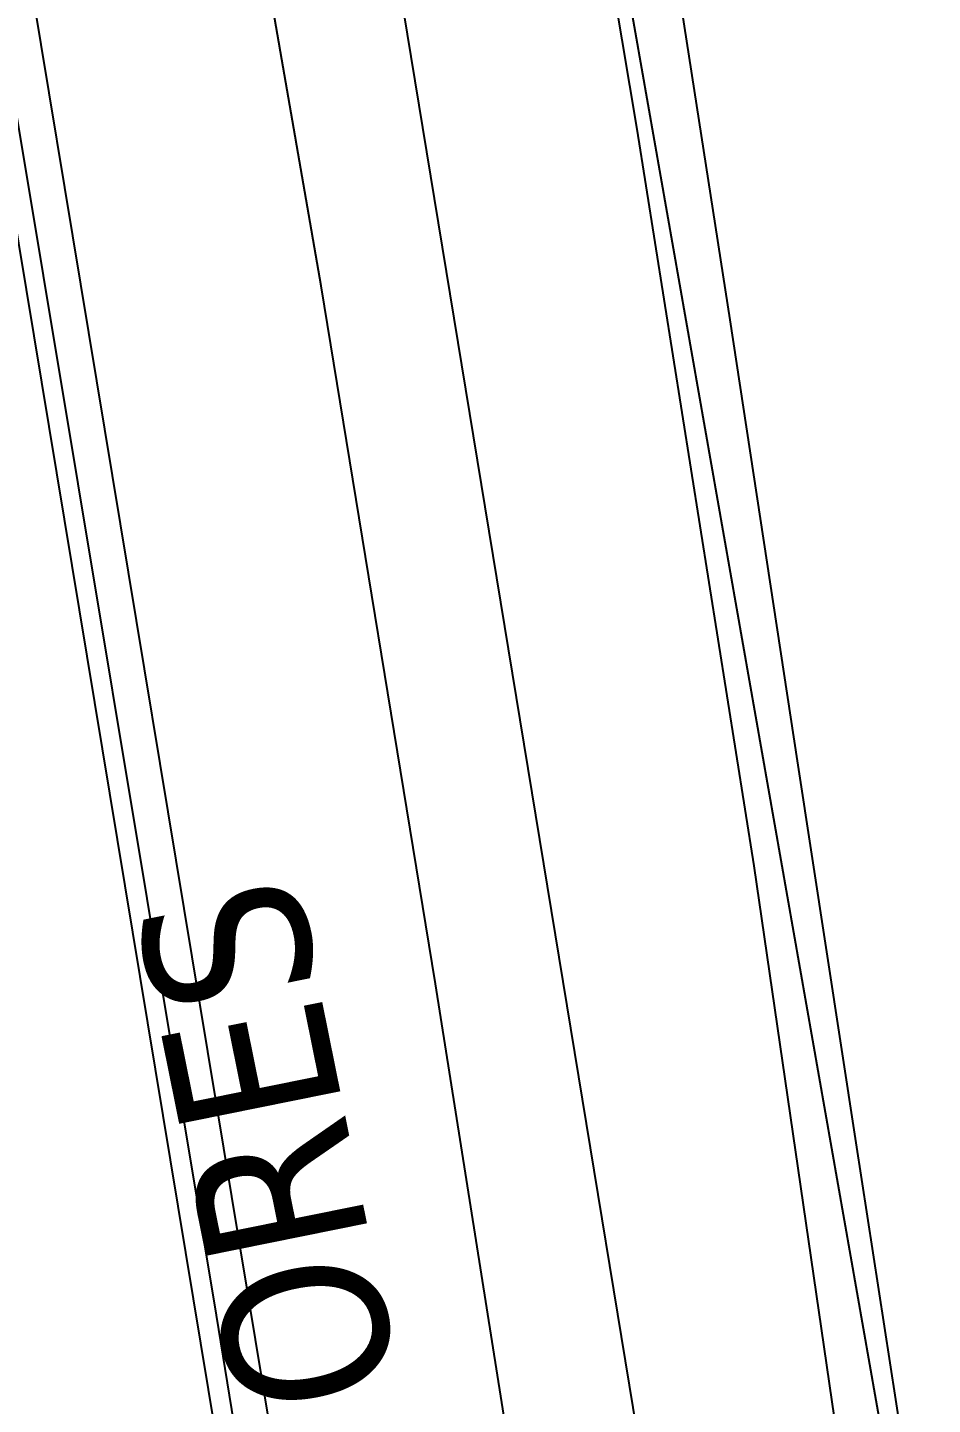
# Model space of a CAD drawing. Header units: metres. Extents: x 2 to 659295185, y -28 to 1124222152.
# Drawn here: x 655277.4 to 655347, y 1126339.9 to 1126445.8 of the extents above; entities that cross this region are included whole.
import ezdxf
from ezdxf.enums import TextEntityAlignment as Align

# ---------------------------------------------------------------- set-up
doc = ezdxf.new("R2010")
doc.units = ezdxf.units.M
doc.header["$MEASUREMENT"] = 0
for name, color, linetype in [('CALLES', 1, 'CONTINUOUS'), ('División Parroquial', 130, 'CONTINUOUS'), ('MANZANA', 30, 'CONTINUOUS')]:
    doc.layers.add(name, color=color, linetype=linetype)
doc.layers.add('PARCELA', color=140, linetype='CONTINUOUS', lineweight=40)
doc.styles.get("Standard").update_dxf_attribs({"font": 'tahoma.ttf'})

msp = doc.modelspace()

# ---------------------------------------------------------------- linework, layer by layer
at = {"layer": 'División Parroquial', "color": 1, "flags": 128}
for points in [[(655287.7106, 1127348.8559), (655228.0766, 1127160.7042), (655213.6547, 1127078.0111), (655204.4193, 1126981.0608), (655204.4193, 1126915.2642), (655228.2993, 1126747.0884), (655417.4425, 1125604.451)], [(655415.1901, 1125592.4496), (655226.0469, 1126735.087), (655202.1669, 1126903.2628), (655202.1669, 1126969.0594), (655211.4023, 1127066.0096), (655225.8243, 1127148.7028), (655285.4582, 1127336.8545)]]:
    msp.add_lwpolyline(points, dxfattribs=at)
at = {"layer": 'MANZANA', "lineweight": -3}
msp.add_line((655246, 1126890), (655385, 1126099), dxfattribs=at)
at = {"layer": 'MANZANA', "linetype": 'Continuous', "lineweight": -2}
for p, q in [((655299.9556, 1126425.9693), (655278.8215, 1126547.4245)), ((655312.8604, 1126506.4329), (655324.2231, 1126438.0168)), ((655324.2231, 1126438.0168), (655333.2358, 1126381.3283)), ((655308.7374, 1126372.2602), (655299.9556, 1126425.9693)), ((655333.2358, 1126381.3283), (655344.0874, 1126306.8235)), ((655316.7359, 1126321.7505), (655308.7374, 1126372.2602))]:
    msp.add_line(p, q, dxfattribs=at)
at = {"layer": 'MANZANA', "lineweight": -2}
for p, q in [((655331.4135, 1126423.3398), (655327.0102, 1126451.744)), ((655275.886, 1126442.7858), (655291.8664, 1126346.7454)), ((655336.6002, 1126389.4167), (655331.4135, 1126423.3398)), ((655341.1106, 1126360.0127), (655336.6002, 1126389.4167)), ((655345.7365, 1126330.0588), (655341.1106, 1126360.0127)), ((655291.8664, 1126346.7454), (655321.8071, 1126164.0526))]:
    msp.add_line(p, q, dxfattribs=at)
at = {"layer": 'PARCELA', "lineweight": -3}
msp.add_lwpolyline([(655656, 1126858), (655735, 1126366), (655757, 1126231), (655746, 1126229), (655644, 1126213), (655643, 1126218), (655619, 1126214), (655627, 1126166), (655601, 1126162), (655597, 1126150), (655584, 1126141), (655585, 1126140), (655591, 1126133), (655563, 1126107), (655603, 1126067), (655600, 1126056), (655362, 1126108), (655294, 1126522), (655249, 1126801)], dxfattribs=at)
msp.add_lwpolyline([(655656, 1126858), (655735, 1126366), (655757, 1126231), (655746, 1126229), (655644, 1126213), (655643, 1126218), (655619, 1126214), (655627, 1126166), (655601, 1126162), (655597, 1126150), (655584, 1126141), (655585, 1126140), (655591, 1126133), (655563, 1126107), (655603, 1126067), (655600, 1126056), (655362, 1126108), (655294, 1126522), (655249, 1126801)], dxfattribs=at)
msp.add_lwpolyline([(655656, 1126858), (655735, 1126366), (655757, 1126231), (655746, 1126229), (655644, 1126213), (655643, 1126218), (655619, 1126214), (655627, 1126166), (655601, 1126162), (655597, 1126150), (655584, 1126141), (655585, 1126140), (655591, 1126133), (655563, 1126107), (655603, 1126067), (655600, 1126056), (655362, 1126108), (655294, 1126522), (655249, 1126801)], dxfattribs=at)
msp.add_lwpolyline([(655656, 1126858), (655735, 1126366), (655757, 1126231), (655746, 1126229), (655644, 1126213), (655643, 1126218), (655619, 1126214), (655627, 1126166), (655601, 1126162), (655597, 1126150), (655584, 1126141), (655585, 1126140), (655591, 1126133), (655563, 1126107), (655603, 1126067), (655600, 1126056), (655362, 1126108), (655294, 1126522), (655249, 1126801)], dxfattribs=at)

# ---------------------------------------------------------------- texts
at = {"layer": 'CALLES', "color": 0}
msp.add_text('AUTOPISTA LOS AVIADORES', height=12.645316, rotation=101.422355, dxfattribs=at).set_placement((655312.6336, 1126276.57), align=Align.MIDDLE)

doc.saveas('drawing.dxf')
